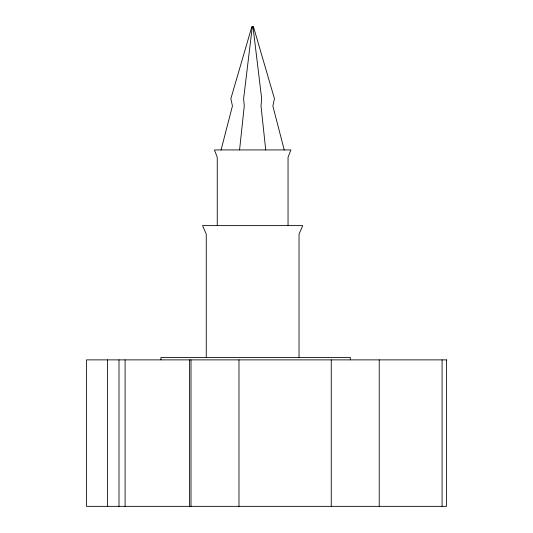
<?xml version="1.0" encoding="UTF-8"?>
<svg xmlns="http://www.w3.org/2000/svg" width="533" height="533" viewBox="0 0 533 533"><rect width="100%" height="100%" fill="white"/><g stroke="black" fill="none" stroke-linecap="round" stroke-linejoin="round"><path stroke-width="0.8" d="M239.57 149.933L244.274 105.987L243.621 98.665L252.322 26.65M221.068 149.933L232.435 105.987L230.862 98.665L251.856 26.65L253.435 26.65L274.435 98.665L272.856 105.987L284.222 149.933M252.975 26.65L261.67 98.665L261.017 105.987L265.727 149.933M442.084 359.875L442.084 506.35M379.223 359.875L379.223 506.35M350.294 359.802L350.294 357.436L160.933 357.436L160.933 359.802M331.253 359.875L331.253 506.35M299.033 357.436L299.033 234.154L302.744 225.612L202.553 225.612L206.264 234.154L206.264 357.436M288.047 225.612L288.047 157.255L290.878 149.933L214.419 149.933L217.251 157.255L217.251 225.612M238.977 359.875L238.977 506.35M191.007 359.875L191.007 506.35M189.541 359.875L189.541 506.35M125.095 359.875L125.095 506.35M118.992 359.875L118.992 506.35M107.393 359.875L107.393 506.35M446.481 359.875L86.519 359.875L86.519 506.35L446.481 506.35L446.481 359.875"/></g></svg>
